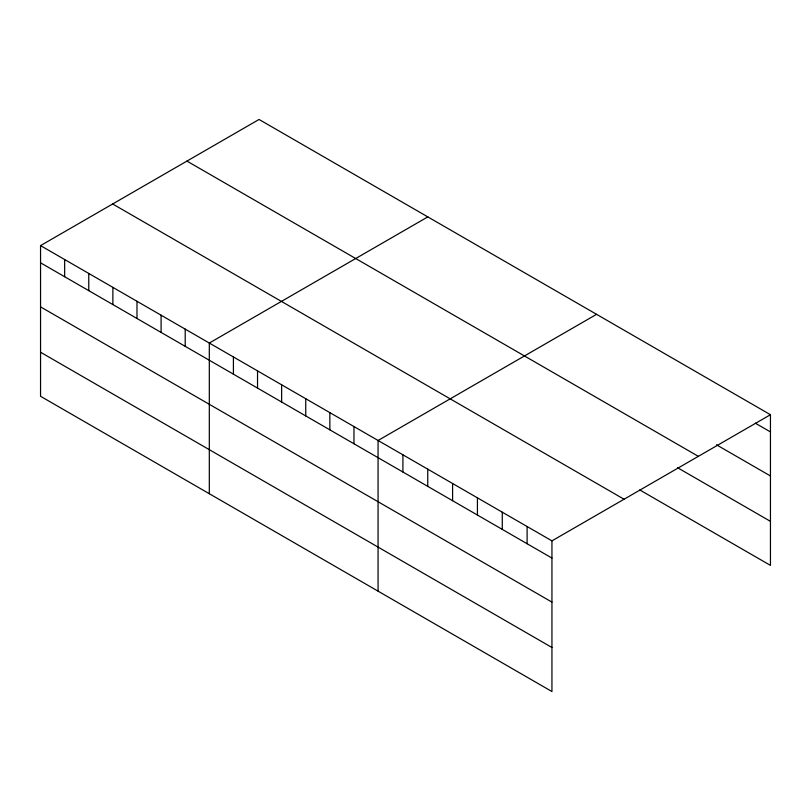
<?xml version="1.0" encoding="UTF-8"?>
<svg xmlns="http://www.w3.org/2000/svg" width="811" height="811" viewBox="0 0 811 811"><rect width="100%" height="100%" fill="white"/><g stroke="black" fill="none" stroke-linecap="round" stroke-linejoin="round"><path stroke-width="1.22" d="M40.55 245.611L551.946 540.866L551.946 691.54L40.55 396.285L40.55 245.611L259.054 119.46L770.45 414.715L770.45 565.389L639.778 489.945M427.813 216.892L209.309 343.043L209.309 493.717M596.572 314.323L378.068 440.474L378.068 591.158M551.946 540.866L770.45 414.715M755.335 423.19L770.45 431.918M716.448 444.783L770.45 475.966M186.946 161.095L698.342 456.34M677.57 467.724L770.45 521.341M112.658 203.977L624.054 499.231M40.55 262.815L551.946 558.069M40.55 306.862L551.946 602.117M40.55 352.238L551.946 647.492M527.109 526.521L527.109 543.725M502.273 512.187L502.273 529.38M477.426 497.842L477.426 515.046M452.589 483.498L452.589 500.701M427.752 469.163L427.752 486.367M402.915 454.819L402.915 472.022M353.961 426.556L353.961 443.759M329.854 412.637L329.854 429.84M305.747 398.718L305.747 415.921M281.64 384.799L281.64 402.003M257.533 370.88L257.533 388.084M233.416 356.962L233.416 374.165M185.202 329.124L185.202 346.327M161.095 315.205L161.095 332.409M136.988 301.286L136.988 318.49M112.881 287.368L112.881 304.571M88.764 273.449L88.764 290.652M64.657 259.53L64.657 276.733"/></g></svg>
